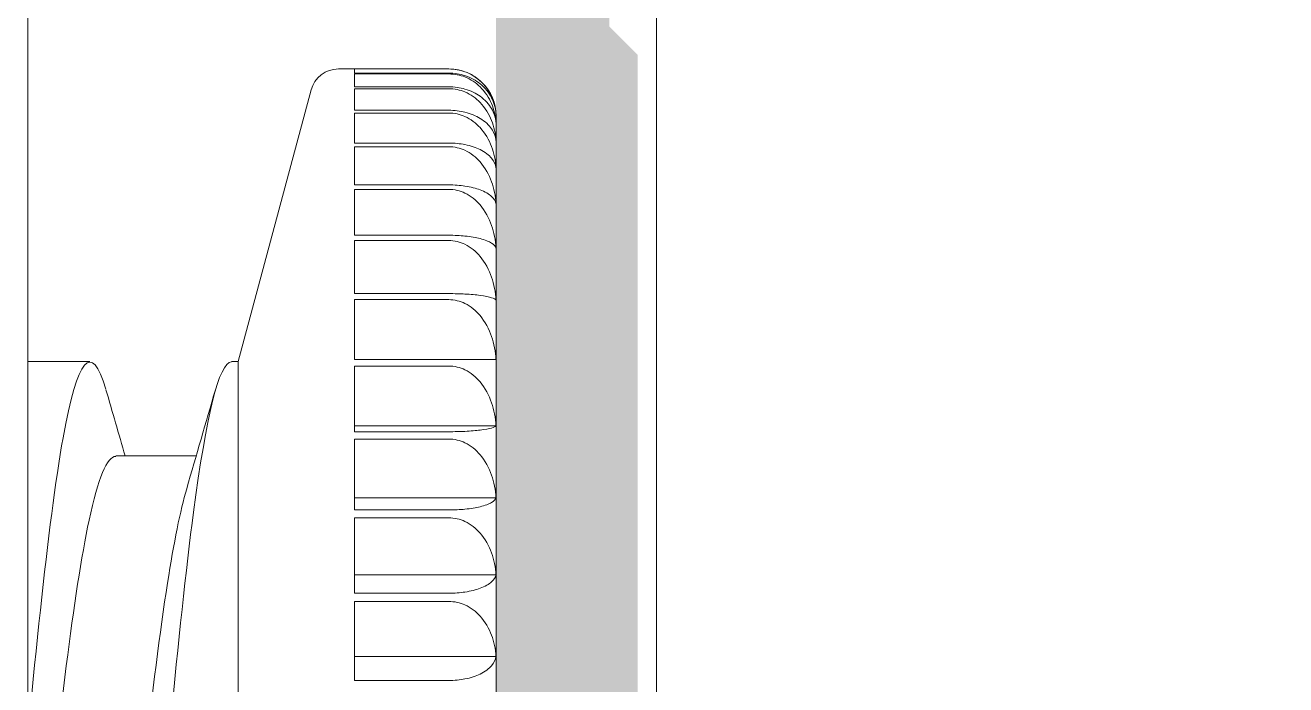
# Model space of a CAD drawing. Header units: millimetres. Extents: x 3069 to 3669, y 1489 to 1908.
# Drawn here: x 3353.18 to 3366.53, y 1598.88 to 1605.87 of the extents above; entities that cross this region are included whole.
import ezdxf

# ---------------------------------------------------------------- set-up
doc = ezdxf.new("R2010")
doc.units = ezdxf.units.MM
doc.set_wipeout_variables(frame=1)
for name, color, linetype, lineweight in [('Detalles-Accesorios', 1, 'Continuous', 13), ('Perfil-Detalles', 7, 'Continuous', 25), ('Sombreado-Muro', 30, 'Continuous', 18), ('Sombreado-Perfil dettalles', 7, 'Continuous', 0)]:
    doc.layers.add(name, color=color, linetype=linetype, lineweight=lineweight)

# ---------------------------------------------------------------- blocks, each defined once
blk = doc.blocks.new('*U48')
blk.add_wipeout([(-9.698, -9.025), (-9.543, -9.362), (-9.2, -9.5), (-8.03, -9.5), (-7.848, -9.438), (-7.74, -9.278), (-6.968, -6.4), (-5.152, -6.4), (-4.999, -6.183), (-4.773, -5.4), (-4.022, -5.4), (-3.818, -6.102), (-3.656, -6.405), (-3, -6.4), (-3, -9.2), (-2.912, -9.412), (-2.7, -9.5), (-0.3, -9.5), (-0.088, -9.412), (0, -9.2), (0, -7.473), (2.061, -7.473), (2.255, -8.197), (2.375, -8.366), (2.576, -8.417), (6.5, -8), (11.7, -8), (11.912, -7.912), (12, -7.7), (12, 7.7), (11.912, 7.912), (11.7, 8), (6.5, 8), (2.576, 8.417), (2.375, 8.366), (2.255, 8.197), (2.061, 7.473), (0, 7.473), (0, 9.2), (-0.088, 9.412), (-0.3, 9.5), (-2.7, 9.5), (-2.912, 9.412), (-3, 9.2), (-3, 5.4), (-3.023, 5.4), (-3.227, 6.102), (-3.398, 6.4), (-5.398, 6.4), (-5.568, 6.106), (-5.772, 5.4), (-6.523, 5.4), (-6.727, 6.102), (-6.898, 6.4), (-6.968, 6.4), (-7.74, 9.278), (-7.848, 9.438), (-8.03, 9.5), (-9.2, 9.5), (-9.542, 9.364), (-9.7, 9)])
for p, q in [((-9.2, 9.5), (-8.2, 9.5)), ((-8.03, 9.5), (-9.2, 9.5)), ((-8.2, 9.457), (-8.2, 9.5)), ((-8.2, 9.457), (-9.2, 9.457)), ((-9.2, 9.447), (-8.2, 9.447)), ((-8.2, 9.311), (-8.2, 9.447)), ((-8.2, 9.311), (-9.2, 9.311)), ((-9.2, 9.291), (-8.2, 9.291)), ((-8.2, 9.062), (-8.2, 9.291)), ((-6.968, 6.4), (-7.74, 9.278)), ((-9.7, -9), (-9.7, 9)), ((-8.2, 9.062), (-9.2, 9.062)), ((-9.2, 9.033), (-8.2, 9.033)), ((-8.2, 8.715), (-8.2, 9.033)), ((-8.2, 8.715), (-9.2, 8.715)), ((-9.2, 8.676), (-8.2, 8.676)), ((-8.2, 8.272), (-8.2, 8.676)), ((-8.2, 8.272), (-9.2, 8.272)), ((-9.2, 8.224), (-8.2, 8.224)), ((-8.2, 7.738), (-8.2, 8.224)), ((-8.2, 7.738), (-9.2, 7.738)), ((-9.2, 7.682), (-8.2, 7.682)), ((-8.2, 7.12), (-8.2, 7.682)), ((-8.2, 7.12), (-9.2, 7.12)), ((-9.2, 7.056), (-8.2, 7.056)), ((-8.2, 6.423), (-8.2, 7.056)), ((-8.2, 6.423), (-9.2, 6.423)), ((-9.2, 6.353), (-8.2, 6.353)), ((-8.2, 5.657), (-8.2, 6.353)), ((-6.968, -6.4), (-6.968, 6.4)), ((-6.898, 6.4), (-6.968, 6.4)), ((-3.398, 6.4), (-5.398, 6.4)), ((-9.698, 5.72), (-8.2, 5.72)), ((-8.2, 5.657), (-9.2, 5.657)), ((-9.2, 5.579), (-8.2, 5.579)), ((-8.2, 4.828), (-8.2, 5.579)), ((-5.673, 5.4), (-6.523, 5.4)), ((-9.698, 4.957), (-8.2, 4.957)), ((-8.2, 4.828), (-9.2, 4.828)), ((-9.2, 4.745), (-8.2, 4.745)), ((-8.2, 3.946), (-8.2, 4.745)), ((-9.698, 4.14), (-8.2, 4.14)), ((-8.2, 3.946), (-9.2, 3.946)), ((-9.2, 3.859), (-8.2, 3.859)), ((-8.2, 3.021), (-8.2, 3.859)), ((-9.698, 3.277), (-8.2, 3.277)), ((-8.2, 3.021), (-9.2, 3.021))]:
    blk.add_line(p, q)
for centre, radius, start, end in [((-9.2, 9), 0.5, 90, 180), ((-8.03, 9.2), 0.3, 15.0184, 90)]:
    blk.add_arc(centre, radius, start, end)
for points, knots in [([(-9.698, 9.03), (-9.694, 9.09), (-9.677, 9.156), (-9.626, 9.266), (-9.581, 9.329), (-9.489, 9.412), (-9.429, 9.449), (-9.32, 9.488), (-9.256, 9.5), (-9.2, 9.5)], [-0.083494, -0.083494, -0.083494, -0.083494, -0.06013509, -0.06013509, -0.03624355, -0.03624355, -0.01667516, -0.01667516, 0, 0, 0, 0]), ([(-9.2, 9.457), (-9.256, 9.457), (-9.32, 9.446), (-9.429, 9.41), (-9.489, 9.377), (-9.581, 9.302), (-9.626, 9.245), (-9.677, 9.145), (-9.694, 9.085), (-9.698, 9.03)], [0, 0, 0, 0, 0.01667516, 0.01667516, 0.03624355, 0.03624355, 0.06013509, 0.06013509, 0.083494, 0.083494, 0.083494, 0.083494]), ([(-9.698, 8.935), (-9.694, 9.001), (-9.677, 9.073), (-9.626, 9.193), (-9.581, 9.261), (-9.489, 9.351), (-9.429, 9.392), (-9.32, 9.435), (-9.256, 9.447), (-9.2, 9.447)], [-0.083494, -0.083494, -0.083494, -0.083494, -0.06013509, -0.06013509, -0.03624355, -0.03624355, -0.01667516, -0.01667516, 0, 0, 0, 0]), ([(-9.2, 9.311), (-9.256, 9.311), (-9.32, 9.301), (-9.429, 9.27), (-9.489, 9.24), (-9.581, 9.174), (-9.626, 9.124), (-9.677, 9.036), (-9.694, 8.984), (-9.698, 8.935)], [0, 0, 0, 0, 0.01667516, 0.01667516, 0.03624355, 0.03624355, 0.06013509, 0.06013509, 0.083494, 0.083494, 0.083494, 0.083494]), ([(-9.698, 8.742), (-9.694, 8.813), (-9.677, 8.89), (-9.626, 9.019), (-9.581, 9.092), (-9.489, 9.188), (-9.429, 9.231), (-9.32, 9.277), (-9.256, 9.291), (-9.2, 9.291)], [-0.083494, -0.083494, -0.083494, -0.083494, -0.06013509, -0.06013509, -0.03624355, -0.03624355, -0.01667516, -0.01667516, 0, 0, 0, 0]), ([(-9.2, 9.062), (-9.256, 9.062), (-9.32, 9.054), (-9.429, 9.028), (-9.489, 9.002), (-9.581, 8.946), (-9.626, 8.904), (-9.677, 8.828), (-9.694, 8.784), (-9.698, 8.742)], [0, 0, 0, 0, 0.01667516, 0.01667516, 0.03624355, 0.03624355, 0.06013509, 0.06013509, 0.083494, 0.083494, 0.083494, 0.083494]), ([(-9.698, 8.454), (-9.694, 8.529), (-9.677, 8.61), (-9.626, 8.746), (-9.581, 8.823), (-9.489, 8.924), (-9.429, 8.97), (-9.32, 9.019), (-9.256, 9.033), (-9.2, 9.033)], [-0.083494, -0.083494, -0.083494, -0.083494, -0.06013509, -0.06013509, -0.03624355, -0.03624355, -0.01667516, -0.01667516, 0, 0, 0, 0]), ([(-9.2, 8.715), (-9.256, 8.715), (-9.32, 8.708), (-9.429, 8.687), (-9.489, 8.666), (-9.581, 8.62), (-9.626, 8.585), (-9.677, 8.524), (-9.694, 8.488), (-9.698, 8.454)], [0, 0, 0, 0, 0.01667516, 0.01667516, 0.03624355, 0.03624355, 0.06013509, 0.06013509, 0.083494, 0.083494, 0.083494, 0.083494]), ([(-9.698, 8.073), (-9.694, 8.151), (-9.677, 8.235), (-9.626, 8.377), (-9.581, 8.457), (-9.489, 8.563), (-9.429, 8.611), (-9.32, 8.661), (-9.256, 8.676), (-9.2, 8.676)], [-0.083494, -0.083494, -0.083494, -0.083494, -0.06013509, -0.06013509, -0.03624355, -0.03624355, -0.01667516, -0.01667516, 0, 0, 0, 0]), ([(-9.2, 8.272), (-9.256, 8.272), (-9.32, 8.267), (-9.429, 8.25), (-9.489, 8.235), (-9.581, 8.2), (-9.626, 8.173), (-9.677, 8.126), (-9.694, 8.099), (-9.698, 8.073)], [0, 0, 0, 0, 0.01667516, 0.01667516, 0.03624355, 0.03624355, 0.06013509, 0.06013509, 0.083494, 0.083494, 0.083494, 0.083494]), ([(-9.698, 7.603), (-9.694, 7.684), (-9.677, 7.77), (-9.626, 7.916), (-9.581, 7.999), (-9.489, 8.108), (-9.429, 8.157), (-9.32, 8.209), (-9.256, 8.224), (-9.2, 8.224)], [-0.083494, -0.083494, -0.083494, -0.083494, -0.06013509, -0.06013509, -0.03624355, -0.03624355, -0.01667516, -0.01667516, 0, 0, 0, 0]), ([(-9.2, 7.738), (-9.256, 7.738), (-9.32, 7.735), (-9.429, 7.724), (-9.489, 7.713), (-9.581, 7.689), (-9.626, 7.671), (-9.677, 7.64), (-9.694, 7.621), (-9.698, 7.603)], [0, 0, 0, 0, 0.01667516, 0.01667516, 0.03624355, 0.03624355, 0.06013509, 0.06013509, 0.083494, 0.083494, 0.083494, 0.083494]), ([(-9.698, 7.051), (-9.694, 7.132), (-9.677, 7.221), (-9.626, 7.369), (-9.581, 7.453), (-9.489, 7.564), (-9.429, 7.614), (-9.32, 7.666), (-9.256, 7.682), (-9.2, 7.682)], [-0.083494, -0.083494, -0.083494, -0.083494, -0.06013509, -0.06013509, -0.03624355, -0.03624355, -0.01667516, -0.01667516, 0, 0, 0, 0]), ([(-9.2, 7.12), (-9.256, 7.12), (-9.32, 7.118), (-9.429, 7.112), (-9.489, 7.107), (-9.581, 7.095), (-9.626, 7.085), (-9.677, 7.069), (-9.694, 7.06), (-9.698, 7.051)], [0, 0, 0, 0, 0.01667516, 0.01667516, 0.03624355, 0.03624355, 0.06013509, 0.06013509, 0.083494, 0.083494, 0.083494, 0.083494]), ([(-9.698, 6.421), (-9.694, 6.503), (-9.677, 6.592), (-9.626, 6.741), (-9.581, 6.825), (-9.489, 6.937), (-9.429, 6.987), (-9.32, 7.04), (-9.256, 7.056), (-9.2, 7.056)], [-0.083494, -0.083494, -0.083494, -0.083494, -0.06013509, -0.06013509, -0.03624355, -0.03624355, -0.01667516, -0.01667516, 0, 0, 0, 0]), ([(-5.568, 6.106), (-5.417, 6.626), (-5.105, 6.241), (-4.633, 1.426), (-4.152, -4.473), (-3.824, -6.366), (-3.656, -6.405), (-3.648, -6.405)], [9.279777, 9.279777, 9.279777, 9.279777, 10.09574, 10.959366, 11.822221, 12.684339, 12.727896, 12.727896, 12.727896, 12.727896]), ([(-9.2, 6.423), (-9.256, 6.423), (-9.32, 6.423), (-9.429, 6.423), (-9.489, 6.423), (-9.581, 6.422), (-9.626, 6.422), (-9.677, 6.421), (-9.694, 6.421), (-9.698, 6.421)], [0, 0, 0, 0, 0.01667516, 0.01667516, 0.03624355, 0.03624355, 0.06013509, 0.06013509, 0.083494, 0.083494, 0.083494, 0.083494]), ([(-9.698, 5.72), (-9.694, 5.802), (-9.677, 5.89), (-9.626, 6.039), (-9.581, 6.123), (-9.489, 6.234), (-9.429, 6.284), (-9.32, 6.337), (-9.256, 6.353), (-9.2, 6.353)], [-0.083494, -0.083494, -0.083494, -0.083494, -0.06013509, -0.06013509, -0.03624355, -0.03624355, -0.01667516, -0.01667516, 0, 0, 0, 0]), ([(-6.898, 6.398), (-6.764, 6.391), (-6.468, 5.133), (-6.01, -0.157), (-5.526, -5.647), (-5.182, -6.706), (-4.999, -6.183), (-4.977, -6.105)], [3.303118, 3.303118, 3.303118, 3.303118, 4.025867, 4.895864, 5.764843, 6.632842, 6.751237, 6.751237, 6.751237, 6.751237]), ([(-9.2, 5.657), (-9.256, 5.657), (-9.32, 5.658), (-9.429, 5.664), (-9.489, 5.669), (-9.581, 5.68), (-9.626, 5.688), (-9.677, 5.703), (-9.694, 5.712), (-9.698, 5.72)], [0, 0, 0, 0, 0.01667516, 0.01667516, 0.03624355, 0.03624355, 0.06013509, 0.06013509, 0.083494, 0.083494, 0.083494, 0.083494]), ([(-9.698, 4.957), (-9.694, 5.038), (-9.677, 5.125), (-9.626, 5.271), (-9.581, 5.353), (-9.489, 5.462), (-9.429, 5.512), (-9.32, 5.564), (-9.256, 5.579), (-9.2, 5.579)], [-0.083494, -0.083494, -0.083494, -0.083494, -0.06013509, -0.06013509, -0.03624355, -0.03624355, -0.01667516, -0.01667516, 0, 0, 0, 0]), ([(-4.122, -5.053), (-4.224, -4.704), (-4.486, -3.168), (-4.908, 1.203), (-5.323, 4.776), (-5.578, 5.393), (-5.673, 5.396)], [-12.369027, -12.369027, -12.369027, -12.369027, -11.822221, -10.959366, -10.09574, -9.586304, -9.586304, -9.586304, -9.586304]), ([(-9.2, 4.828), (-9.256, 4.828), (-9.32, 4.831), (-9.429, 4.842), (-9.489, 4.852), (-9.581, 4.875), (-9.626, 4.892), (-9.677, 4.922), (-9.694, 4.94), (-9.698, 4.957)], [0, 0, 0, 0, 0.01667516, 0.01667516, 0.03624355, 0.03624355, 0.06013509, 0.06013509, 0.083494, 0.083494, 0.083494, 0.083494]), ([(-6.423, 5.051), (-6.355, 4.823), (-6.126, 3.68), (-5.735, -0.133), (-5.286, -4.43), (-4.999, -5.393), (-4.873, -5.4)], [3.661988, 3.661988, 3.661988, 3.661988, 4.025867, 4.895864, 5.764843, 6.444711, 6.444711, 6.444711, 6.444711]), ([(-9.698, 4.14), (-9.694, 4.218), (-9.677, 4.303), (-9.626, 4.445), (-9.581, 4.525), (-9.489, 4.631), (-9.429, 4.679), (-9.32, 4.73), (-9.256, 4.745), (-9.2, 4.745)], [-0.083494, -0.083494, -0.083494, -0.083494, -0.06013509, -0.06013509, -0.03624355, -0.03624355, -0.01667516, -0.01667516, 0, 0, 0, 0]), ([(-9.2, 3.946), (-9.256, 3.946), (-9.32, 3.951), (-9.429, 3.967), (-9.489, 3.983), (-9.581, 4.017), (-9.626, 4.042), (-9.677, 4.088), (-9.694, 4.115), (-9.698, 4.14)], [0, 0, 0, 0, 0.01667516, 0.01667516, 0.03624355, 0.03624355, 0.06013509, 0.06013509, 0.083494, 0.083494, 0.083494, 0.083494]), ([(-9.698, 3.277), (-9.694, 3.352), (-9.677, 3.434), (-9.626, 3.57), (-9.581, 3.647), (-9.489, 3.75), (-9.429, 3.796), (-9.32, 3.844), (-9.256, 3.859), (-9.2, 3.859)], [-0.083494, -0.083494, -0.083494, -0.083494, -0.06013509, -0.06013509, -0.03624355, -0.03624355, -0.01667516, -0.01667516, 0, 0, 0, 0]), ([(-9.2, 3.021), (-9.256, 3.021), (-9.32, 3.028), (-9.429, 3.049), (-9.489, 3.069), (-9.581, 3.114), (-9.626, 3.148), (-9.677, 3.208), (-9.694, 3.244), (-9.698, 3.277)], [0, 0, 0, 0, 0.01667516, 0.01667516, 0.03624355, 0.03624355, 0.06013509, 0.06013509, 0.083494, 0.083494, 0.083494, 0.083494])]:
    blk.add_open_spline(points, degree=3, knots=knots)
for points in [[(-6.727, 6.102), (-6.626, 5.753), (-6.525, 5.404), (-6.423, 5.056)], [(-5.772, 5.4), (-5.704, 5.634), (-5.636, 5.868), (-5.568, 6.102)]]:
    blk.add_open_spline(points, degree=3)
blk = doc.blocks.new('*U49')
blk.add_wipeout([(-5.792, -0.15), (0.35, -0.15), (0.35, 1.11), (1.35, 1.11), (5.5, -0.501), (5.5, -1.89), (2.26, -4.4), (2.26, -44.5), (5.5, -44.5), (5.5, -45.399), (1.35, -47.01), (0.35, -47.01), (0.35, -45.7), (-0.99, -45.7), (-0.99, -44.5), (0.76, -44.5), (0.76, -4.4), (-2.24, -1.4), (-5.963, -1.4), (-6.4, -1.299), (-6.749, -1.017), (-10.273, 3.472), (-10.371, 3.622), (-10.44, 3.788), (-10.736, 4.726), (-10.7, 4.982), (-10.478, 5.115), (-8.593, 5.29), (-8.272, 5.051), (-8.475, 4.705), (-9.39, 4.417), (-9.52, 4.287), (-9.489, 4.106), (-6.592, 0.249), (-6.239, -0.045)])
blk.add_line((0.76, -44.5), (0.76, -4.4))
blk = doc.blocks.new('*U42')
blk.add_line((0, 17.5), (0, -17.5))
blk = doc.blocks.new('450_d')
at = {"layer": 'Sombreado-Perfil dettalles'}
h = blk.add_hatch(color=256, dxfattribs=at)
edge = h.paths.add_edge_path(flags=16)
edge.add_line((-36.2, -1.2), (-31.7, -1.2))
edge.add_line((-31.7, -1.2), (-31.4, -1.5))
edge.add_line((-31.4, -1.5), (-7.9, -1.5))
edge.add_line((-7.9, -1.5), (-7.6, -1.2))
edge.add_line((-7.6, -1.2), (-1.7, -1.2))
edge.add_arc((-1.7, -1.7), 0.5, 0, 90, ccw=False)
edge.add_line((-1.2, -1.7), (-1.2, -13.2))
edge.add_arc((-1.7, -13.2), 0.5, -90, 0, ccw=False)
edge.add_line((-1.7, -13.7), (-36.2, -13.7))
edge.add_arc((-36.2, -13.2), 0.5, 180, 270, ccw=False)
edge.add_line((-36.7, -13.2), (-36.7, -1.7))
edge.add_arc((-36.2, -1.7), 0.5, 90, 180, ccw=False)
edge = h.paths.add_edge_path()
edge.add_arc((-0.5, -0.5), 0.5, 0, 90)
edge.add_line((-0.5, 0), (-50.5, 0))
edge.add_arc((-50.5, -0.5), 0.5, 90, 180)
edge.add_line((-51, -0.5), (-51, -1.1))
edge.add_arc((-51.5, -1.1), 0.5, -90, 0, ccw=False)
edge.add_line((-51.5, -1.6), (-52, -1.6))
edge.add_arc((-52, -2.1), 0.5, 90, 180)
edge.add_arc((-52, -2.1), 0.5, 180, 270)
edge.add_line((-52, -2.6), (-51.5, -2.6))
edge.add_arc((-51.5, -3.1), 0.5, 0, 90, ccw=False)
edge.add_line((-51, -3.1), (-51, -6))
edge.add_arc((-51.5, -6), 0.5, -90, 0, ccw=False)
edge.add_line((-51.5, -6.5), (-51.771, -6.5))
edge.add_arc((-51.771, -6.8), 0.3, 90, 225)
edge.add_line((-51.984, -7.012), (-51.146, -7.849))
edge.add_arc((-51.5, -8.203), 0.5, 0, 45, ccw=False)
edge.add_line((-51, -8.203), (-51, -11.8))
edge.add_arc((-51.5, -11.8), 0.5, -90, 0, ccw=False)
edge.add_line((-51.5, -12.3), (-52, -12.3))
edge.add_arc((-52, -12.8), 0.5, 90, 180)
edge.add_arc((-52, -12.8), 0.5, 180, 270)
edge.add_line((-52, -13.3), (-51.5, -13.3))
edge.add_arc((-51.5, -13.8), 0.5, 0, 90, ccw=False)
edge.add_line((-51, -13.8), (-51, -14.6))
edge.add_arc((-50.7, -14.6), 0.3, 180, 270)
edge.add_line((-50.7, -14.9), (-47.9, -14.9))
edge.add_arc((-47.9, -14.4), 0.5, 270, 450)
edge.add_line((-47.9, -13.9), (-49.4, -13.9))
edge.add_arc((-49.4, -13.4), 0.5, 180, 270, ccw=False)
edge.add_line((-49.9, -13.4), (-49.9, -1.6))
edge.add_arc((-49.4, -1.6), 0.5, 90, 180, ccw=False)
edge.add_line((-49.4, -1.1), (-38.4, -1.1))
edge.add_arc((-38.4, -1.6), 0.5, 0, 90, ccw=False)
edge.add_line((-37.9, -1.6), (-37.9, -13.4))
edge.add_arc((-38.4, -13.4), 0.5, -90, 0, ccw=False)
edge.add_line((-38.4, -13.9), (-39.9, -13.9))
edge.add_arc((-39.9, -14.4), 0.5, 90, 270)
edge.add_line((-39.9, -14.9), (-0.5, -14.9))
edge.add_arc((-0.5, -14.4), 0.5, 270, 360)
edge.add_line((0, -14.4), (0, -0.5))

msp = doc.modelspace()

# ---------------------------------------------------------------- block references
at = {"layer": 'Detalles-Accesorios', "xscale": -1}
msp.add_blockref('*U48', (3348.468, 1595.909), dxfattribs=at)

# ---------------------------------------------------------------- next in the draw order: block references
msp.add_blockref('*U49', (3353.968, 1615.357), dxfattribs=at)

# ---------------------------------------------------------------- next in the draw order: hatches: boundary and pattern name
at = {"layer": 'Sombreado-Muro'}
h = msp.add_hatch(dxfattribs=at)
h.set_pattern_fill('AR-CONC', color=256, scale=0.05, angle=135, style=0)
h.set_pattern_definition([(185, (1953.37, 2268.89), (-5.87767, 7.004733), [0.9525, -10.4775]), (130, (1953.37, 2268.89), (-5.508836, -8.00092), [0.762, -8.38203]), (235.45144, (1952.88, 2269.4734), (-11.386505, -0.99619), [0.8095, -8.90451]), (181.1842, (1951.574, 2267.094), (-8.09767, 11.07051), [1.42875, -15.71625]), (231.6356, (1950.899, 2268.016), (-17.14134, -0.35433), [1.21425, -13.35678]), (126.1842, (1951.574, 2267.094), (-17.14134, -0.35433), [1.143, -12.57299]), (156, (1951.125, 2268.441), (-1.744757, 8.976), [0.9525, -10.4775]), (101, (1951.125, 2268.441), (-8.69706, -4.326996), [0.762, -8.382]), (206.45145, (1950.979, 2269.189), (-10.441817, 4.649003), [0.8095, -8.904497]), (172.5, (1953.3698, 2268.8897), (-3.098671, -2.8802735), [0, -8.2804, 0, -8.509, 0, -8.41375]), (142.5, (1953.3698, 2268.8897), (-5.90435, -1.179486), [0, -4.8514, 0, -8.0899, 0, -3.20675]), (102.5, (1955.3724, 2266.887), (-4.59131, 4.996393), [0, -3.175, 0, -9.906, 0, -13.1445]), (92.5, (1956.2704, 2265.989), (-6.13612, 4.338195), [0, -4.1275, 0, -6.5786, 0, -9.3345])])
edge = h.paths.add_edge_path()
edge.add_line((3395.768, 1545.457), (3390.268, 1545.457))
edge.add_line((3390.268, 1545.457), (3390.268, 1550.957))
edge.add_line((3390.268, 1550.957), (3384.768, 1550.957))
edge.add_line((3384.768, 1550.957), (3384.768, 1556.457))
edge.add_line((3384.768, 1556.457), (3379.268, 1556.457))
edge.add_line((3379.268, 1556.457), (3379.268, 1561.957))
edge.add_line((3379.268, 1561.957), (3373.768, 1561.957))
edge.add_line((3373.768, 1561.957), (3373.768, 1566.357))
edge.add_line((3373.768, 1566.357), (3372.568, 1566.057))
edge.add_arc((3372.568, 1565.557), 0.5, 0, 90, ccw=False)
edge.add_line((3373.068, 1565.557), (3373.068, 1562.757))
edge.add_arc((3372.768, 1562.757), 0.3, -90, 0, ccw=False)
edge.add_line((3372.768, 1562.457), (3371.968, 1562.457))
edge.add_arc((3371.815, 1561.981), 0.5, 72.1706, 216.9282)
edge.add_arc((3370.968, 1561.457), 0.5, -90, 26.5651, ccw=False)
edge.add_arc((3370.968, 1561.457), 0.5, 180, 270, ccw=False)
edge.add_line((3370.468, 1561.457), (3370.468, 1561.957))
edge.add_arc((3369.968, 1561.957), 0.5, 0, 90)
edge.add_line((3369.968, 1562.457), (3366.371, 1562.457))
edge.add_arc((3366.371, 1561.957), 0.5, 90, 135)
edge.add_line((3366.017, 1562.311), (3365.18, 1561.474))
edge.add_arc((3364.968, 1561.686), 0.3, 180, 315, ccw=False)
edge.add_line((3364.668, 1561.686), (3364.668, 1561.957))
edge.add_arc((3364.168, 1561.957), 0.5, 0, 90)
edge.add_line((3364.168, 1562.457), (3361.268, 1562.457))
edge.add_arc((3361.115, 1561.981), 0.5, 72.1706, 216.9282)
edge.add_arc((3360.268, 1561.457), 0.5, -90, 26.5651, ccw=False)
edge.add_arc((3360.268, 1561.457), 0.5, 180, 270, ccw=False)
edge.add_line((3359.768, 1561.457), (3359.768, 1561.957))
edge.add_arc((3359.268, 1561.957), 0.5, 360, 450)
edge.add_line((3359.268, 1562.457), (3358.668, 1562.457))
edge.add_arc((3358.668, 1562.957), 0.5, 180, 270, ccw=False)
edge.add_line((3358.168, 1562.957), (3358.168, 1532.957))
edge.add_line((3358.168, 1532.957), (3384.322, 1532.957))
edge.add_line((3384.322, 1532.957), (3384.322, 1613.457))
edge.add_line((3384.322, 1613.457), (3372.568, 1613.457))
edge.add_arc((3372.568, 1612.957), 0.5, 0, 90, ccw=False)
edge.add_line((3373.068, 1612.957), (3373.068, 1573.557))
edge.add_arc((3372.568, 1573.557), 0.5, -180, 0, ccw=False)
edge.add_line((3372.068, 1573.557), (3372.068, 1575.057))
edge.add_arc((3371.568, 1575.057), 0.5, 0, 90)
edge.add_line((3371.568, 1575.557), (3359.768, 1575.557))
edge.add_arc((3359.768, 1575.057), 0.5, 90, 180)
edge.add_line((3359.268, 1575.057), (3359.268, 1564.057))
edge.add_arc((3359.768, 1564.057), 0.5, 180, 270)
edge.add_line((3359.768, 1563.557), (3371.568, 1563.557))
edge.add_arc((3371.568, 1564.057), 0.5, 270, 360)
edge.add_line((3372.068, 1564.057), (3372.068, 1565.557))
edge.add_arc((3372.568, 1565.557), 0.5, 90, 180, ccw=False)
edge.add_line((3372.568, 1566.057), (3370.268, 1566.357))
edge.add_line((3370.268, 1566.357), (3370.268, 1564.957))
edge.add_line((3370.268, 1564.957), (3371.168, 1564.957))
edge.add_line((3371.168, 1564.957), (3371.168, 1563.957))
edge.add_line((3371.168, 1563.957), (3360.168, 1563.957))
edge.add_line((3360.168, 1563.957), (3360.168, 1565.357))
edge.add_line((3360.168, 1565.357), (3368.868, 1565.357))
edge.add_line((3368.868, 1565.357), (3368.868, 1573.557))
edge.add_line((3368.868, 1573.557), (3371.168, 1573.557))
edge.add_line((3371.168, 1573.557), (3371.168, 1572.557))
edge.add_line((3371.168, 1572.557), (3370.268, 1572.557))
edge.add_line((3370.268, 1572.557), (3370.268, 1567.457))
edge.add_line((3370.268, 1567.457), (3374.868, 1567.457))
edge.add_line((3374.868, 1567.457), (3374.868, 1563.057))
edge.add_line((3374.868, 1563.057), (3380.368, 1563.057))
edge.add_line((3380.368, 1563.057), (3380.368, 1557.557))
edge.add_line((3380.368, 1557.557), (3385.868, 1557.557))
edge.add_line((3385.868, 1557.557), (3385.868, 1552.057))
edge.add_line((3385.868, 1552.057), (3391.368, 1552.057))
edge.add_line((3391.368, 1552.057), (3391.368, 1546.557))
edge.add_line((3391.368, 1546.557), (3396.868, 1546.557))
edge.add_line((3396.868, 1546.557), (3396.868, 1541.057))
edge.add_line((3396.868, 1541.057), (3402.368, 1541.057))
edge.add_line((3402.368, 1541.057), (3402.368, 1535.557))
edge.add_line((3402.368, 1535.557), (3401.268, 1535.557))
edge.add_line((3401.268, 1535.557), (3401.268, 1539.957))
edge.add_line((3401.268, 1539.957), (3395.768, 1539.957))
edge.add_line((3395.768, 1539.957), (3395.768, 1545.457))

# ---------------------------------------------------------------- next in the draw order: block references
at = {"layer": 'Detalles-Accesorios', "rotation": 180}
msp.add_blockref('*U42', (3359.868, 1594.507), dxfattribs=at)
at = {"layer": 'Perfil-Detalles', "rotation": 90.00000000000003}
msp.add_blockref('450_d', (3358.168, 1613.457), dxfattribs=at)

doc.saveas('drawing.dxf')
